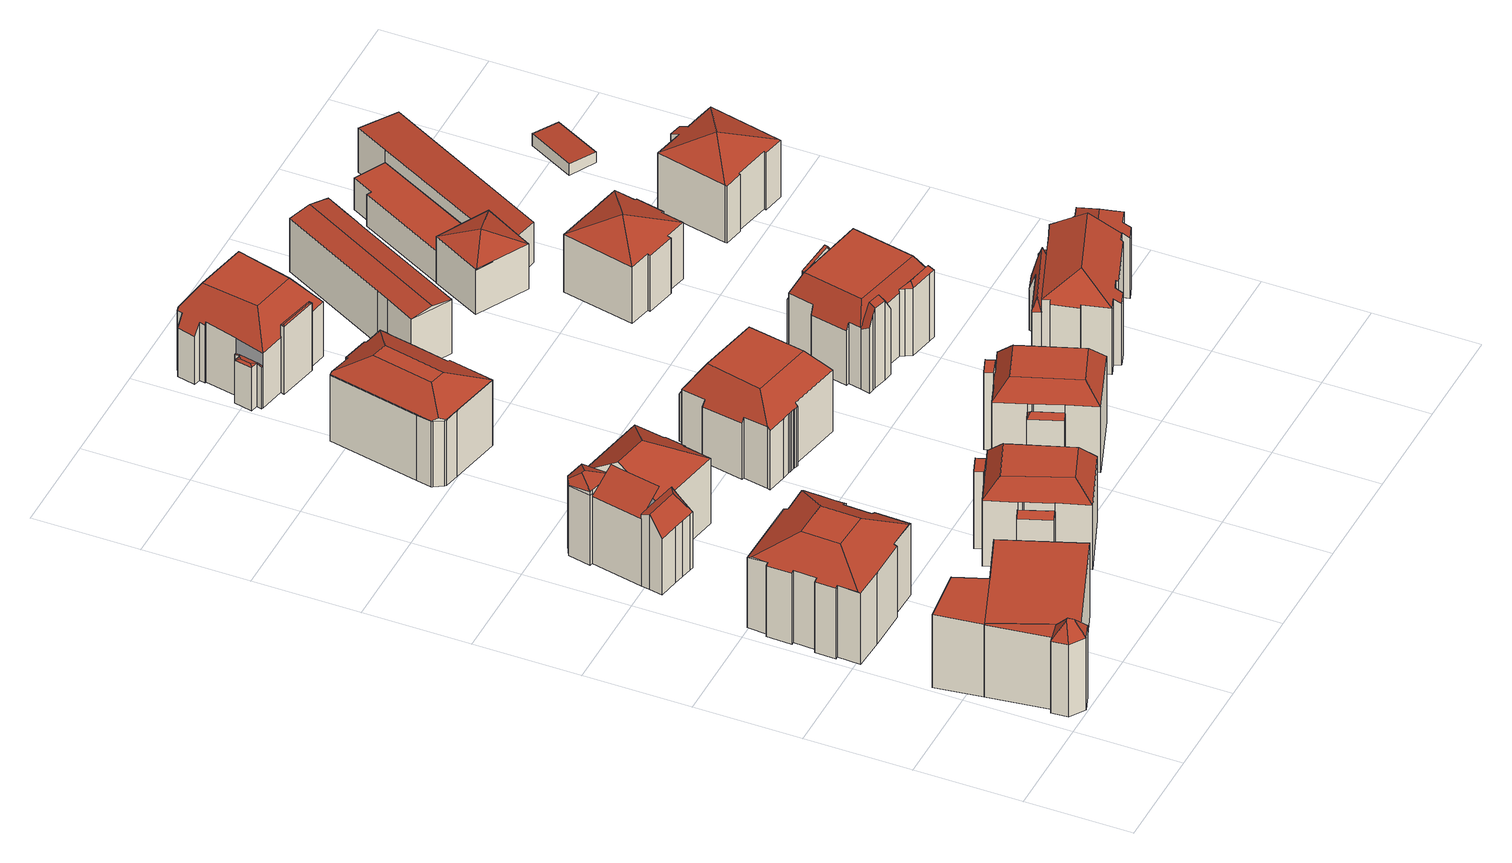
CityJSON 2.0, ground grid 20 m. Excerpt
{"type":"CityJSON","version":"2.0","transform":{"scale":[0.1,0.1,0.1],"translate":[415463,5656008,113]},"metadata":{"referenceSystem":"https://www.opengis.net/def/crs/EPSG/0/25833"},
"CityObjects":{
"building1":{"type":"Building","attributes":{"Gemeindeschluessel":14612000,"Geometrietyp2DReferenz":"3000","function":"31001_9998","roofType":"9999"},"children":["building1-1","building1-2","building1-3","building1-4"]},
"building1-1":{"type":"BuildingPart","attributes":{"Dachtyp_tdc":"tdcPolyFlatRoof","Dachneigung":0,"QualitaetDacherkennung":27,"Geometrietyp2DReferenz":"3000","measuredHeight":15.4,"roofType":"1000"},"parents":["building1"],"geometry":[{"type":"MultiSurface","lod":"2","boundaries":[[[0,1,2,3,4]],[[1,5,6,2]],[[7,5,1,0]],[[3,2,6,8]]],"semantics":{"surfaces":[{"type":"WallSurface"},{"type":"RoofSurface"},{"type":"GroundSurface"}],"values":[0,0,1,2]}}]},
"building1-2":{"type":"BuildingPart","attributes":{"Dachtyp_tdc":"tdcPolyFlatRoof","Dachneigung":0,"QualitaetDacherkennung":43,"Geometrietyp2DReferenz":"3000","measuredHeight":15.45,"roofType":"1000"},"parents":["building1"],"geometry":[{"type":"MultiSurface","lod":"2","boundaries":[[[9,10,11,2,1]],[[10,12,13,11]],[[12,14,15,13]],[[14,12,10,9]],[[2,11,13,15,6]]],"semantics":{"surfaces":[{"type":"WallSurface"},{"type":"RoofSurface"},{"type":"GroundSurface"}],"values":[0,0,0,1,2]}}]},
"building1-3":{"type":"BuildingPart","attributes":{"Dachtyp_tdc":"tdcPolyFlatRoof","Dachneigung":0,"QualitaetDacherkennung":60,"Geometrietyp2DReferenz":"3000","measuredHeight":15.45,"roofType":"1000"},"parents":["building1"],"geometry":[{"type":"MultiSurface","lod":"2","boundaries":[[[14,16,17,15]],[[16,18,19,17]],[[18,20,21,22,19]],[[20,18,16,14,23]],[[6,15,17,19,22,8]]],"semantics":{"surfaces":[{"type":"WallSurface"},{"type":"RoofSurface"},{"type":"GroundSurface"}],"values":[0,0,0,1,2]}}]},
"building1-4":{"type":"BuildingPart","attributes":{"Dachtyp_tdc":"tdcFreeFormRoof","Dachneigung":55.05,"QualitaetDacherkennung":26,"Geometrietyp2DReferenz":"3000","measuredHeight":18.77,"roofType":"5000"},"parents":["building1"],"geometry":[{"type":"MultiSurface","lod":"2","boundaries":[[[21,24,25,22]],[[24,26,27,25]],[[26,28,29,27]],[[28,30,31,29]],[[30,4,3,31]],[[32,33,34,28,26]],[[32,26,24]],[[33,32,24,21,35]],[[34,33,35,4,30]],[[34,30,28]],[[3,8,22,25,27,29,31]]],"semantics":{"surfaces":[{"type":"WallSurface"},{"type":"RoofSurface"},{"type":"GroundSurface"}],"values":[0,0,0,0,0,1,1,1,1,1,2]}}]},
"building2":{"type":"Building","attributes":{"Dachtyp_tdc":"tdcFreeFormRoof","Gemeindeschluessel":14612000,"Dachneigung":25.87,"QualitaetDacherkennung":87,"Geometrietyp2DReferenz":"3000","measuredHeight":18.53,"function":"31001_9998","roofType":"5000"},"geometry":[{"type":"Solid","lod":"2","boundaries":[[[[36,37,38,39]],[[37,40,41,38]],[[40,42,43,41]],[[42,44,45,43]],[[44,46,47,45]],[[46,48,49,47]],[[48,50,51,49]],[[50,52,53,51]],[[52,54,55,53]],[[54,56,57,55]],[[56,58,59,57]],[[58,60,61,59]],[[60,62,63,61]],[[62,64,65,63]],[[64,66,67,65]],[[66,68,69,67]],[[68,70,71,69]],[[70,72,73,71]],[[72,74,75,73]],[[74,76,77,75]],[[76,78,79,77]],[[78,80,81,79]],[[80,82,83,81]],[[82,36,39,83]],[[84,72,70,68,66,64,62,60,58,56,85,86,87]],[[74,84,87,88,89,80,78,76]],[[88,90,91,48,46,44,42,40,37,36,82,89]],[[86,85,54,52,50,91,90]],[[87,86,90,88]],[[50,48,91]],[[56,54,85]],[[74,72,84]],[[82,80,89]],[[39,38,41,43,45,47,49,51,53,55,57,59,61,63,65,67,69,71,73,75,77,79,81,83]]]],"semantics":{"surfaces":[{"type":"WallSurface"},{"type":"RoofSurface"},{"type":"GroundSurface"}],"values":[[0,0,0,0,0,0,0,0,0,0,0,0,0,0,0,0,0,0,0,0,0,0,0,0,1,1,1,1,1,0,0,0,0,2]]}}]},
"building3":{"type":"Building","attributes":{"Gemeindeschluessel":14612000,"Geometrietyp2DReferenz":"3000","function":"31001_9998","roofType":"9999"},"children":["building3-1","building3-2","building3-3","building3-4"]},
"building3-1":{"type":"BuildingPart","attributes":{"Dachtyp_tdc":"tdcPolyFlatRoof","Dachneigung":33.39,"QualitaetDacherkennung":72,"Geometrietyp2DReferenz":"3000","measuredHeight":17.69,"roofType":"2100"},"parents":["building3"],"geometry":[{"type":"MultiSurface","lod":"2","boundaries":[[[92,93,94,95]],[[96,97,98,93,92,99,100,101,102]],[[103,95,94,104,105]]],"semantics":{"surfaces":[{"type":"WallSurface"},{"type":"RoofSurface"},{"type":"GroundSurface"}],"values":[0,1,2]}}]},
"building3-2":{"type":"BuildingPart","attributes":{"Dachtyp_tdc":"tdcHipAndGableRoof","Dachneigung":57.42,"QualitaetDacherkennung":50,"Geometrietyp2DReferenz":"3000","measuredHeight":15.87,"roofType":"5000"},"parents":["building3"],"geometry":[{"type":"MultiSurface","lod":"2","boundaries":[[[106,107,108,109]],[[107,110,111,108]],[[110,112,92,95,111]],[[113,114,115,116,117]],[[114,118,119,115]],[[118,120,121,119]],[[120,122,123,121]],[[122,124,125,123]],[[124,126,127,125]],[[126,106,109,127]],[[122,120,118,114,113,128]],[[113,129,99,112,110,128]],[[110,107,106,126,124,122,128]],[[109,108,111,95,103,116,115,119,121,123,125,127]]],"semantics":{"surfaces":[{"type":"WallSurface"},{"type":"RoofSurface"},{"type":"GroundSurface"}],"values":[0,0,0,0,0,0,0,0,0,0,1,1,1,2]}}]},
"building3-3":{"type":"BuildingPart","attributes":{"Dachtyp_tdc":"tdcFreeFormRoof","Dachneigung":12.3,"QualitaetDacherkennung":38,"Geometrietyp2DReferenz":"3000","measuredHeight":16.44,"roofType":"5000"},"parents":["building3"],"geometry":[{"type":"MultiSurface","lod":"2","boundaries":[[[130,104,94,131,132,133,134]],[[135,136,131,94,93]],[[136,137,132,131]],[[137,138,133,132]],[[138,139,134,133]],[[139,140,141,130,134]],[[142,143,144,145]],[[139,146,147,148,149]],[[143,150,97,147,146,144]],[[146,139,138,145,144]],[[137,142,145,138]],[[136,143,142,137]],[[135,150,143,136]],[[139,149,140]]],"semantics":{"surfaces":[{"type":"GroundSurface"},{"type":"WallSurface"},{"type":"RoofSurface"}],"values":[0,1,1,1,1,1,2,2,2,2,1,1,1,1]}}]},
"building3-4":{"type":"BuildingPart","attributes":{"Dachtyp_tdc":"tdcHipAndGableRoof","Dachneigung":31.2,"QualitaetDacherkennung":53,"Geometrietyp2DReferenz":"3000","measuredHeight":18.92,"roofType":"5000"},"parents":["building3"],"geometry":[{"type":"MultiSurface","lod":"2","boundaries":[[[141,151,152,130]],[[151,153,154,152]],[[153,155,156,154]],[[155,157,158,156]],[[157,159,160,158]],[[159,161,162,160]],[[161,117,116,162]],[[161,159,157,155,153,151,163]],[[151,141,164,148,165,163]],[[165,101,166,117,161,163]],[[105,104,130,152,154,156,158,160,162,116,103]]],"semantics":{"surfaces":[{"type":"WallSurface"},{"type":"RoofSurface"},{"type":"GroundSurface"}],"values":[0,0,0,0,0,0,0,1,1,1,2]}}]},
"building4":{"type":"Building","attributes":{"Gemeindeschluessel":14612000,"Geometrietyp2DReferenz":"3000","function":"31001_9998","roofType":"9999"},"children":["building4-1","building4-2","building4-3","building4-4"]},
"building4-1":{"type":"BuildingPart","attributes":{"Dachtyp_tdc":"tdcCutTentRoof","Dachneigung":0.005,"QualitaetDacherkennung":56,"Geometrietyp2DReferenz":"3000","measuredHeight":17.64,"roofType":"9999"},"parents":["building4"],"geometry":[{"type":"MultiSurface","lod":"2","boundaries":[[[167,168,169]],[[167,170,171,168]],[[170,172,173,171]],[[172,174,175,173]],[[174,176,177,175]],[[178,179,180,181]],[[179,182,183,180]],[[182,184,185,183]],[[184,186,187,185]],[[188,189,190,191]],[[189,192,193,194,190]],[[172,170,195,196]],[[182,179,178,176,174,172,196,197]],[[189,188,186,184,182,197,198]],[[170,167,199,192,189,198,195]],[[198,197,196,195]],[[168,171,173,175,180,183,185,187,191,190,194]]],"semantics":{"surfaces":[{"type":"WallSurface"},{"type":"RoofSurface"},{"type":"GroundSurface"}],"values":[0,0,0,0,0,0,0,0,0,0,0,1,1,1,1,1,2]}}]},
"building4-2":{"type":"BuildingPart","attributes":{"Dachtyp_tdc":"tdcPolyFlatRoof","Dachneigung":0,"QualitaetDacherkennung":42,"Geometrietyp2DReferenz":"3000","measuredHeight":16.33,"roofType":"1000"},"parents":["building4"],"geometry":[{"type":"MultiSurface","lod":"2","boundaries":[[[200,201,202,203]],[[201,204,188,191,202]],[[205,206,185,187,186]],[[206,200,203,185]],[[206,205,204,201,200]],[[203,202,191,187,185]]],"semantics":{"surfaces":[{"type":"WallSurface"},{"type":"RoofSurface"},{"type":"GroundSurface"}],"values":[0,0,0,0,1,2]}}]},
"building4-3":{"type":"BuildingPart","attributes":{"Dachtyp_tdc":"tdcFreeFormRoof","Dachneigung":43.73,"QualitaetDacherkennung":23,"Geometrietyp2DReferenz":"3000","measuredHeight":13.04,"roofType":"5000"},"parents":["building4"],"geometry":[{"type":"MultiSurface","lod":"2","boundaries":[[[177,207,208,175]],[[207,209,210,208]],[[211,181,209]],[[212,211,209,207]],[[212,207,177]],[[211,212,177,181]],[[175,208,210,180]]],"semantics":{"surfaces":[{"type":"WallSurface"},{"type":"RoofSurface"},{"type":"GroundSurface"}],"values":[0,0,0,1,0,1,2]}}]},
"building4-4":{"type":"BuildingPart","attributes":{"Dachtyp_tdc":"tdcFreeFormRoof","Dachneigung":53.01,"QualitaetDacherkennung":19,"Geometrietyp2DReferenz":"3000","measuredHeight":13.04,"roofType":"5000"},"parents":["building4"],"geometry":[{"type":"MultiSurface","lod":"2","boundaries":[[[193,213,214,194]],[[213,215,216,214]],[[215,169,168,216]],[[217,215,213,218]],[[218,213,193]],[[193,169,217,218]],[[215,217,169]],[[214,216,168,194]]],"semantics":{"surfaces":[{"type":"WallSurface"},{"type":"RoofSurface"},{"type":"GroundSurface"}],"values":[0,0,0,1,1,1,0,2]}}]},
"building5":{"type":"Building","attributes":{"Dachtyp_tdc":"tdcFreeFormRoof","Gemeindeschluessel":14612000,"Dachneigung":27.08,"QualitaetDacherkennung":53,"Geometrietyp2DReferenz":"3000","measuredHeight":17.22,"function":"31001_9998","roofType":"5000"},"geometry":[{"type":"Solid","lod":"2","boundaries":[[[[219,220,221,222]],[[220,223,224,221]],[[223,225,226,224]],[[225,227,228,226]],[[227,229,230,228]],[[229,231,232,230]],[[231,233,234,232]],[[233,235,236,234]],[[235,237,238,236]],[[237,239,240,238]],[[239,241,242,240]],[[241,243,244,242]],[[243,245,246,244]],[[245,247,248,246]],[[247,249,250,248]],[[249,251,252,250]],[[251,253,254,252]],[[253,219,222,254]],[[255,256,257,258,259,260,261,262,245]],[[263,264,265,266,262,261,267]],[[268,269,270,271,272,263,267,273]],[[274,275,276,277,268,273,260,259]],[[261,260,273,267]],[[225,269,268,277,227]],[[227,277,276,229]],[[229,276,275,231]],[[231,275,274,233]],[[233,274,259,235]],[[235,259,258,237]],[[253,264,263,272,219]],[[219,272,271,220]],[[220,271,270,223]],[[223,270,269,225]],[[247,262,266,249]],[[249,266,265,251]],[[251,265,264,253]],[[237,258,257,239]],[[239,257,256,241]],[[241,256,255,243]],[[243,255,245]],[[245,262,247]],[[222,221,224,226,228,230,232,234,236,238,240,242,244,246,248,250,252,254]]]],"semantics":{"surfaces":[{"type":"WallSurface"},{"type":"RoofSurface"},{"type":"GroundSurface"}],"values":[[0,0,0,0,0,0,0,0,0,0,0,0,0,0,0,0,0,0,1,1,1,1,1,0,0,0,0,0,0,0,0,0,0,0,0,0,0,0,0,0,0,2]]}}]},
"building6":{"type":"Building","attributes":{"Dachtyp_tdc":"tdcCutTentRoof","Gemeindeschluessel":14612000,"Dachneigung":0.104,"QualitaetDacherkennung":66,"Geometrietyp2DReferenz":"3000","measuredHeight":17.75,"function":"31001_9998","roofType":"9999"},"geometry":[{"type":"Solid","lod":"2","boundaries":[[[[278,279,280,281]],[[279,282,283,280]],[[282,284,285,283]],[[284,286,287,285]],[[286,288,289,287]],[[288,290,291,289]],[[290,292,293,291]],[[292,294,295,293]],[[294,296,297,295]],[[298,299,300,301,302,303,304,305,306,307,308,309,310,311,312,313]],[[314,315,316,317,318,298,313,319]],[[290,288,286,284,282,279,278,320,321,322,323,314,319,324]],[[311,325,296,294,292,290,324,312]],[[324,319,313,312]],[[297,326,327,328,329,330,331,332,333,334,335,336,337,338,339,340,341,342,343,344,345,346,347,348,349,281,280,283,285,287,289,291,293,295]],[[322,321,348,347]],[[321,320,349,348]],[[320,278,281,349]],[[296,325,326,297]],[[325,311,327,326]],[[311,310,328,327]],[[310,309,329,328]],[[309,308,330,329]],[[308,307,331,330]],[[307,306,332,331]],[[306,305,333,332]],[[305,304,334,333]],[[304,303,335,334]],[[303,302,336,335]],[[302,301,337,336]],[[301,300,338,337]],[[300,299,339,338]],[[299,298,340,339]],[[298,318,341,340]],[[318,317,342,341]],[[317,316,343,342]],[[316,315,344,343]],[[315,314,345,344]],[[314,323,346,345]],[[323,322,347,346]]]],"semantics":{"surfaces":[{"type":"WallSurface"},{"type":"RoofSurface"},{"type":"GroundSurface"}],"values":[[0,0,0,0,0,0,0,0,0,1,1,1,1,1,2,0,0,0,0,0,0,0,0,0,0,0,0,0,0,0,0,0,0,0,0,0,0,0,0,0]]}}]},
"building7":{"type":"Building","attributes":{"Gemeindeschluessel":14612000,"Geometrietyp2DReferenz":"3000","function":"31001_9998","roofType":"9999"},"children":["building7-1","building7-2","building7-3","building7-4"]},
"building7-1":{"type":"BuildingPart","attributes":{"Dachtyp_tdc":"tdcFreeFormRoof","Dachneigung":47.89,"QualitaetDacherkennung":11,"Geometrietyp2DReferenz":"3000","measuredHeight":13.06,"roofType":"5000"},"parents":["building7"],"geometry":[{"type":"MultiSurface","lod":"2","boundaries":[[[350,351,352,353]],[[351,354,355,352]],[[356,350,353,357]],[[358,354,351]],[[359,358,351,350]],[[358,359,356,354]],[[356,359,350]],[[353,352,355,357]]],"semantics":{"surfaces":[{"type":"WallSurface"},{"type":"RoofSurface"},{"type":"GroundSurface"}],"values":[0,0,0,1,1,1,0,2]}}]},
"building7-2":{"type":"BuildingPart","attributes":{"Dachtyp_tdc":"tdcCutTentRoof","Dachneigung":0.11,"QualitaetDacherkennung":58,"Geometrietyp2DReferenz":"3000","measuredHeight":17.71,"roofType":"9999"},"parents":["building7"],"geometry":[{"type":"MultiSurface","lod":"2","boundaries":[[[360,361,362,363,364]],[[361,365,366,362]],[[365,367,357,366]],[[367,356,357]],[[368,355,354]],[[368,369,370,355]],[[369,371,372,370]],[[371,373,374,372]],[[375,376,377,378]],[[376,379,380,377]],[[379,381,380]],[[365,361,382,383]],[[369,368,367,365,383,384]],[[376,375,373,371,369,384,385]],[[361,360,379,376,385,382]],[[385,384,383,382]],[[363,362,366,357,355,370,372,374,378,377,380]]],"semantics":{"surfaces":[{"type":"WallSurface"},{"type":"RoofSurface"},{"type":"GroundSurface"}],"values":[0,0,0,0,0,0,0,0,0,0,0,1,1,1,1,1,2]}}]},
"building7-3":{"type":"BuildingPart","attributes":{"Dachtyp_tdc":"tdcPolyFlatRoof","Dachneigung":0,"QualitaetDacherkennung":41,"Geometrietyp2DReferenz":"3000","measuredHeight":16.38,"roofType":"1000"},"parents":["building7"],"geometry":[{"type":"MultiSurface","lod":"2","boundaries":[[[386,387,388,374,373]],[[387,389,390,388]],[[389,391,378,390]],[[391,375,378]],[[391,389,387,386]],[[374,388,390,378]]],"semantics":{"surfaces":[{"type":"WallSurface"},{"type":"RoofSurface"},{"type":"GroundSurface"}],"values":[0,0,0,0,1,2]}}]},
"building7-4":{"type":"BuildingPart","attributes":{"Dachtyp_tdc":"tdcPolyFlatRoof","Dachneigung":30.85,"QualitaetDacherkennung":42,"Geometrietyp2DReferenz":"3000","measuredHeight":12.85,"roofType":"2100"},"parents":["building7"],"geometry":[{"type":"MultiSurface","lod":"2","boundaries":[[[381,392,393,380]],[[392,394,395,393]],[[394,364,363,395]],[[364,394,392,381]],[[363,380,393,395]]],"semantics":{"surfaces":[{"type":"WallSurface"},{"type":"RoofSurface"},{"type":"GroundSurface"}],"values":[0,0,0,1,2]}}]},
"building8":{"type":"Building","attributes":{"Gemeindeschluessel":14612000,"Geometrietyp2DReferenz":"3000","function":"31001_9998","roofType":"9999"},"children":["building8-1","building8-2","building8-3"]},
"building8-1":{"type":"BuildingPart","attributes":{"Dachtyp_tdc":"tdcCutTentRoof","Dachneigung":52.94,"QualitaetDacherkennung":47,"Geometrietyp2DReferenz":"3000","measuredHeight":17.7,"roofType":"9999"},"parents":["building8"],"geometry":[{"type":"MultiSurface","lod":"2","boundaries":[[[396,397,398,399]],[[397,400,401,398]],[[400,402,403,401]],[[402,404,405,403]],[[404,406,407,405]],[[406,408,409,407]],[[408,410,411,409]],[[410,412,413,411]],[[412,414,415,413]],[[414,416,417,415]],[[416,418,419,417]],[[418,420,421,419]],[[420,422,423,421]],[[422,424,425,423]],[[424,426,427,425]],[[426,428,429,427]],[[428,430,431,429]],[[430,432,433,431]],[[432,434,435,433]],[[434,436,437,435]],[[436,438,439,437]],[[438,440,441,439]],[[440,442,441]],[[443,444,445,446,447]],[[448,449,450]],[[448,396,399,449]],[[420,418,416,414,412,410,451,452]],[[438,436,434,432,430,428,426,424,422,420,452,453]],[[444,443,442,440,438,453,454]],[[410,408,406,404,402,400,397,396,448,444,454,451]],[[454,453,452,451]],[[399,398,401,403,405,407,409,411,413,415,417,419,421,423,425,427,429,431,433,435,437,439,441,447,446,455,456,449]]],"semantics":{"surfaces":[{"type":"WallSurface"},{"type":"RoofSurface"},{"type":"GroundSurface"}],"values":[0,0,0,0,0,0,0,0,0,0,0,0,0,0,0,0,0,0,0,0,0,0,0,0,0,0,1,1,1,1,1,2]}}]},
"building8-2":{"type":"BuildingPart","attributes":{"Dachtyp_tdc":"tdcFreeFormRoof","Dachneigung":12.01,"QualitaetDacherkennung":12,"Geometrietyp2DReferenz":"3000","measuredHeight":9.3,"roofType":"5000"},"parents":["building8"],"geometry":[{"type":"MultiSurface","lod":"2","boundaries":[[[457,458,459,460]],[[458,461,462,459]],[[461,463,464,462]],[[463,465,466,464]],[[465,467,468,466]],[[467,450,449,468]],[[445,457,460,446]],[[465,463,469]],[[470,450,467,465]],[[463,461,471,469]],[[461,458,471]],[[458,457,445,472]],[[458,472,470,465,469,471]],[[460,459,462,464,466,468,449,456,455,446]]],"semantics":{"surfaces":[{"type":"WallSurface"},{"type":"RoofSurface"},{"type":"GroundSurface"}],"values":[0,0,0,0,0,0,0,1,1,1,1,1,1,2]}}]},
"building8-3":{"type":"BuildingPart","attributes":{"Dachtyp_tdc":"tdcFreeFormRoof","Dachneigung":13.67,"QualitaetDacherkennung":15,"Geometrietyp2DReferenz":"3000","measuredHeight":14.5,"roofType":"5000"},"parents":["building8"],"geometry":[{"type":"MultiSurface","lod":"2","boundaries":[[[473,474,443,447,475]],[[476,477,478,441,442]],[[477,473,475,478]],[[479,477,476]],[[480,479,476,474]],[[480,474,473]],[[479,480,473,477]],[[475,447,441,478]]],"semantics":{"surfaces":[{"type":"WallSurface"},{"type":"RoofSurface"},{"type":"GroundSurface"}],"values":[0,0,0,1,1,1,1,2]}}]},
"building9":{"type":"Building","attributes":{"Dachtyp_tdc":"tdcFreeFormRoof","Gemeindeschluessel":14612000,"Dachneigung":10.75,"QualitaetDacherkennung":58,"Geometrietyp2DReferenz":"3000","measuredHeight":12.27,"function":"31001_9998","roofType":"5000"},"geometry":[{"type":"Solid","lod":"2","boundaries":[[[[481,482,483,484]],[[482,485,486,483]],[[485,487,488,486]],[[487,489,490,488]],[[489,491,492,490]],[[491,493,494,492]],[[493,495,496,494]],[[495,497,498,496]],[[497,499,500,498]],[[499,481,484,500]],[[485,482,481,499,501,502]],[[501,503,504,505,506,507,508,502]],[[485,502,508,487]],[[487,508,507,489]],[[489,507,506,491]],[[491,506,505,493]],[[493,505,504,495]],[[495,504,503,497]],[[497,503,501,499]],[[484,483,486,488,490,492,494,496,498,500]]]],"semantics":{"surfaces":[{"type":"WallSurface"},{"type":"RoofSurface"},{"type":"GroundSurface"}],"values":[[0,0,0,0,0,0,0,0,0,0,1,1,0,0,0,0,0,0,0,2]]}}]},
"building10":{"type":"Building","attributes":{"Gemeindeschluessel":14612000,"Geometrietyp2DReferenz":"3000","function":"31001_9998","roofType":"9999"},"children":["building10-1","building10-2","building10-3","building10-4"]},
"building10-1":{"type":"BuildingPart","attributes":{"Dachtyp_tdc":"tdcCutTentRoof","Dachneigung":0.126,"QualitaetDacherkennung":72,"Geometrietyp2DReferenz":"3000","measuredHeight":17.61,"roofType":"9999"},"parents":["building10"],"geometry":[{"type":"MultiSurface","lod":"2","boundaries":[[[509,510,511,512,513,514,515,516,517,518]],[[519,520,521,522,523,524,525,509,518,526]],[[527,528,529,530,531,532,519,526,533]],[[516,534,535,536,537,538,539,540,541,542,543,544,545,527,533,517]],[[533,526,518,517]],[[546,547,548,549,550,551,552,553,554,555,556,557,558,559,560,561,562,563,564,565,566,567,568,569,570,571]],[[543,542,547,546]],[[542,541,548,547]],[[541,572,548]],[[539,538,549,573]],[[538,537,550,549]],[[537,536,551,550]],[[536,535,552,551]],[[535,534,553,552]],[[534,516,554,553]],[[516,515,555,554]],[[515,514,556,555]],[[514,513,557,556]],[[513,512,558,557]],[[512,511,574,558]],[[525,524,575,561,560]],[[519,532,564,576]],[[532,531,565,564]],[[531,530,566,565]],[[530,529,567,566]],[[529,528,568,567]],[[528,527,569,568]],[[527,545,570,569]],[[545,544,571,570]],[[544,543,546,571]]],"semantics":{"surfaces":[{"type":"RoofSurface"},{"type":"GroundSurface"},{"type":"WallSurface"}],"values":[0,0,0,0,0,1,2,2,2,2,2,2,2,2,2,2,2,2,2,2,2,2,2,2,2,2,2,2,2,2]}}]},
"building10-2":{"type":"BuildingPart","attributes":{"Dachtyp_tdc":"tdcCutGableRoof","Dachneigung":62.12,"QualitaetDacherkennung":28,"Geometrietyp2DReferenz":"3000","measuredHeight":16.9,"roofType":"9999"},"parents":["building10"],"geometry":[{"type":"MultiSurface","lod":"2","boundaries":[[[575,577,578,561]],[[577,579,580,578]],[[579,581,582,580]],[[581,583,584,582]],[[583,585,586,584]],[[585,587,588,586]],[[587,576,564,588]],[[581,579,577,575,523,589]],[[590,520,576,587,585,583]],[[589,590,583,581]],[[561,578,580,582,584,586,588,564,563,562]]],"semantics":{"surfaces":[{"type":"WallSurface"},{"type":"RoofSurface"},{"type":"GroundSurface"}],"values":[0,0,0,0,0,0,0,1,1,1,2]}}]},
"building10-3":{"type":"BuildingPart","attributes":{"Dachtyp_tdc":"tdcFreeFormRoof","Dachneigung":51.22,"QualitaetDacherkennung":19,"Geometrietyp2DReferenz":"3000","measuredHeight":15.34,"roofType":"5000"},"parents":["building10"],"geometry":[{"type":"MultiSurface","lod":"2","boundaries":[[[591,592,593,559]],[[592,594,595,593]],[[594,596,597,595]],[[596,598,599,597]],[[598,600,525,560,599]],[[574,591,559,558]],[[600,598,596,601]],[[596,594,592,602,601]],[[592,591,602]],[[591,600,601,602]],[[574,510,591]],[[559,593,595,597,599,560,559,558]]],"semantics":{"surfaces":[{"type":"WallSurface"},{"type":"RoofSurface"},{"type":"GroundSurface"}],"values":[0,0,0,0,0,0,1,1,1,1,1,2]}}]},
"building10-4":{"type":"BuildingPart","attributes":{"Dachtyp_tdc":"tdcGableRoof","Dachneigung":11.45,"QualitaetDacherkennung":12,"Geometrietyp2DReferenz":"3000","measuredHeight":16.13,"roofType":"3100"},"parents":["building10"],"geometry":[{"type":"MultiSurface","lod":"2","boundaries":[[[603,604,605,606]],[[604,573,549,605]],[[572,603,606,548]],[[607,608,609,610]],[[604,609,608,540,573]],[[603,610,609,604]],[[572,541,607,610,603]],[[606,605,549,548]]],"semantics":{"surfaces":[{"type":"WallSurface"},{"type":"RoofSurface"},{"type":"GroundSurface"}],"values":[0,0,0,1,1,0,0,2]}}]},
"building11":{"type":"Building","attributes":{"Dachtyp_tdc":"tdcFreeFormRoof","Gemeindeschluessel":14612000,"Dachneigung":21.67,"QualitaetDacherkennung":79,"Geometrietyp2DReferenz":"3000","measuredHeight":11.83,"function":"31001_9998","roofType":"5000"},"geometry":[{"type":"Solid","lod":"2","boundaries":[[[[611,612,613,614]],[[612,615,616,613]],[[615,617,618,616]],[[617,619,620,618]],[[619,621,622,620]],[[621,611,614,622]],[[623,617,615,612,624]],[[624,621,619,623]],[[621,624,625]],[[625,624,612,611]],[[619,617,623]],[[611,621,625]],[[614,613,616,618,620,622]]]],"semantics":{"surfaces":[{"type":"WallSurface"},{"type":"RoofSurface"},{"type":"GroundSurface"}],"values":[[0,0,0,0,0,0,1,1,1,1,0,0,2]]}}]},
"building12":{"type":"Building","attributes":{"Gemeindeschluessel":14612000,"Geometrietyp2DReferenz":"3000","function":"31001_9998","roofType":"9999"},"children":["building12-1","building12-2","building12-3","building12-4"]},
"building12-1":{"type":"BuildingPart","attributes":{"Dachtyp_tdc":"tdcHipAndGableRoof","Dachneigung":34.95,"QualitaetDacherkennung":34,"Geometrietyp2DReferenz":"3000","measuredHeight":17.99,"roofType":"5000"},"parents":["building12"],"geometry":[{"type":"MultiSurface","lod":"2","boundaries":[[[626,627,628,629,630,631,632,633,634,635,636,637]],[[636,638,639,640,641,642,637]],[[643,644,645,646,647,648,649,650,651,652,653,654,655,656,657,658,659,660,661,662,663,664]],[[640,639,644,643]],[[639,638,665,645,644]],[[635,634,650,649,666]],[[634,633,651,650]],[[633,632,652,651]],[[632,631,653,652]],[[631,630,654,653]],[[630,629,655,654]],[[629,628,656,655]],[[628,627,657,656]],[[627,626,658,657]],[[626,667,659,658]],[[667,668,660,659]],[[668,669,661,660]],[[669,670,662,661]],[[670,642,663,662]],[[642,671,663]],[[641,640,643,664,672]],[[642,670,669,668,667,626,637]]],"semantics":{"surfaces":[{"type":"RoofSurface"},{"type":"GroundSurface"},{"type":"WallSurface"}],"values":[0,0,1,2,2,2,2,2,2,2,2,2,2,2,2,2,2,2,2,2,2,0]}}]},
"building12-2":{"type":"BuildingPart","attributes":{"Dachtyp_tdc":"tdcPolyFlatRoof","Dachneigung":30.44,"QualitaetDacherkennung":34,"Geometrietyp2DReferenz":"3000","measuredHeight":15.36,"roofType":"2100"},"parents":["building12"],"geometry":[{"type":"MultiSurface","lod":"2","boundaries":[[[665,673,674,645]],[[673,665,675,676]],[[646,645,674]]],"semantics":{"surfaces":[{"type":"WallSurface"},{"type":"RoofSurface"},{"type":"GroundSurface"}],"values":[0,1,2]}}]},
"building12-3":{"type":"BuildingPart","attributes":{"Dachtyp_tdc":"tdcHipAndGableRoof","Dachneigung":36.31,"QualitaetDacherkennung":31,"Geometrietyp2DReferenz":"3000","measuredHeight":16.6,"roofType":"5000"},"parents":["building12"],"geometry":[{"type":"MultiSurface","lod":"2","boundaries":[[[677,678,679,680]],[[678,666,649,679]],[[681,682,683,674,673]],[[682,684,685,683]],[[684,686,687,685]],[[686,688,689,687]],[[688,677,680,689]],[[684,682,690]],[[682,681,676,691,692,693,690]],[[693,666,678,677,688,686,684,690]],[[680,679,649,648,647,646,674,683,685,687,689]]],"semantics":{"surfaces":[{"type":"WallSurface"},{"type":"RoofSurface"},{"type":"GroundSurface"}],"values":[0,0,0,0,0,0,0,1,1,1,2]}}]},
"building12-4":{"type":"BuildingPart","attributes":{"Dachtyp_tdc":"tdcFreeFormRoof","Dachneigung":73.03,"QualitaetDacherkennung":23,"Geometrietyp2DReferenz":"3000","measuredHeight":15.22,"roofType":"5000"},"parents":["building12"],"geometry":[{"type":"MultiSurface","lod":"2","boundaries":[[[694,672,664,695]],[[671,696,697,663]],[[672,694,698]],[[694,699,700,701,696,702,698]],[[696,671,702]],[[671,672,698,702]],[[697,703,704,705,695,664,663]],[[696,701,703,697]],[[701,700,704,703]],[[700,699,705,704]],[[699,694,695,705]]],"semantics":{"surfaces":[{"type":"WallSurface"},{"type":"RoofSurface"},{"type":"GroundSurface"}],"values":[0,0,1,1,1,1,2,0,0,0,0]}}]},
"building13":{"type":"Building","attributes":{"Dachtyp_tdc":"tdcTentRoof","Gemeindeschluessel":14612000,"Dachneigung":23.31,"QualitaetDacherkennung":89,"Geometrietyp2DReferenz":"3000","measuredHeight":15.2,"function":"31001_9998","roofType":"3500"},"geometry":[{"type":"Solid","lod":"2","boundaries":[[[[706,707,708,709]],[[707,710,711,708]],[[710,712,713,711]],[[712,714,715,713]],[[714,716,717,715]],[[716,718,719,717]],[[718,720,721,719]],[[720,722,723,721]],[[722,724,725,723]],[[724,726,727,725]],[[726,728,729,727]],[[728,730,731,729]],[[730,732,733,731]],[[732,734,735,733]],[[734,736,737,735]],[[736,706,709,737]],[[720,718,716,714,712,710,738]],[[722,720,738]],[[732,730,728,726,724,722,738]],[[710,707,706,736,734,732,738]],[[709,708,711,713,715,717,719,721,723,725,727,729,731,733,735,737]]]],"semantics":{"surfaces":[{"type":"WallSurface"},{"type":"RoofSurface"},{"type":"GroundSurface"}],"values":[[0,0,0,0,0,0,0,0,0,0,0,0,0,0,0,0,1,1,1,1,2]]}}]},
"building14":{"type":"Building","attributes":{"Dachtyp_tdc":"tdcPolyFlatRoof","Gemeindeschluessel":14612000,"Dachneigung":0,"QualitaetDacherkennung":38,"Geometrietyp2DReferenz":"3000","measuredHeight":12.14,"function":"31001_9998","roofType":"1000"},"geometry":[{"type":"Solid","lod":"2","boundaries":[[[[739,740,695,664]],[[740,741,742,695]],[[741,743,744,742]],[[743,745,643,744]],[[745,739,664,643]],[[745,743,741,740,739]],[[664,695,742,744,643]]]],"semantics":{"surfaces":[{"type":"WallSurface"},{"type":"RoofSurface"},{"type":"GroundSurface"}],"values":[[0,0,0,0,0,1,2]]}}]},
"building15":{"type":"Building","attributes":{"Dachtyp_tdc":"tdcPolyFlatRoof","Gemeindeschluessel":14612000,"Dachneigung":0,"QualitaetDacherkennung":68,"Geometrietyp2DReferenz":"3000","measuredHeight":6.69,"function":"31001_9998","roofType":"1000"},"geometry":[{"type":"Solid","lod":"2","boundaries":[[[[746,747,748,749]],[[747,750,751,748]],[[750,752,753,751]],[[752,754,755,753]],[[754,756,757,755]],[[756,746,749,757]],[[756,754,752,750,747,746]],[[749,748,751,753,755,757]]]],"semantics":{"surfaces":[{"type":"WallSurface"},{"type":"RoofSurface"},{"type":"GroundSurface"}],"values":[[0,0,0,0,0,0,1,2]]}}]},
"building16":{"type":"Building","attributes":{"Dachtyp_tdc":"tdcPolyFlatRoof","Gemeindeschluessel":14612000,"Dachneigung":4.88,"QualitaetDacherkennung":87,"Geometrietyp2DReferenz":"3000","measuredHeight":9.37,"function":"31001_9998","roofType":"2100"},"geometry":[{"type":"Solid","lod":"2","boundaries":[[[[758,759,760,761]],[[759,762,763,760]],[[762,764,749,763]],[[764,765,757,749]],[[765,766,767,757]],[[766,768,769,767]],[[768,758,761,769]],[[768,766,765,764,762,759,758]],[[761,760,763,749,757,767,769]]]],"semantics":{"surfaces":[{"type":"WallSurface"},{"type":"RoofSurface"},{"type":"GroundSurface"}],"values":[[0,0,0,0,0,0,0,1,2]]}}]},
"building17":{"type":"Building","attributes":{"Dachtyp_tdc":"tdcTentRoof","Gemeindeschluessel":14612000,"Dachneigung":22.64,"QualitaetDacherkennung":90,"Geometrietyp2DReferenz":"3000","measuredHeight":15.22,"function":"31001_9998","roofType":"3500"},"geometry":[{"type":"Solid","lod":"2","boundaries":[[[[770,771,772,773]],[[771,774,775,772]],[[774,776,777,775]],[[776,778,779,777]],[[778,780,781,779]],[[780,782,783,781]],[[782,784,785,783]],[[784,786,787,785]],[[786,788,789,787]],[[788,790,791,789]],[[790,792,793,791]],[[792,794,795,793]],[[794,796,797,795]],[[796,798,799,797]],[[798,800,801,799]],[[800,770,773,801]],[[782,780,778,776,774,771,770,800,802]],[[784,782,802]],[[798,796,794,792,790,788,786,784,802]],[[800,798,802]],[[773,772,775,777,779,781,783,785,787,789,791,793,795,797,799,801]]]],"semantics":{"surfaces":[{"type":"WallSurface"},{"type":"RoofSurface"},{"type":"GroundSurface"}],"values":[[0,0,0,0,0,0,0,0,0,0,0,0,0,0,0,0,1,1,1,1,2]]}}]},
"building18":{"type":"Building","attributes":{"Dachtyp_tdc":"tdcPolyFlatRoof","Gemeindeschluessel":14612000,"Dachneigung":3.57,"QualitaetDacherkennung":75,"Geometrietyp2DReferenz":"3000","measuredHeight":2.52,"function":"31001_9998","roofType":"2100"},"geometry":[{"type":"Solid","lod":"2","boundaries":[[[[803,804,805,806]],[[804,807,808,805]],[[807,809,810,808]],[[809,803,806,810]],[[809,807,804,803]],[[806,805,808,810]]]],"semantics":{"surfaces":[{"type":"WallSurface"},{"type":"RoofSurface"},{"type":"GroundSurface"}],"values":[[0,0,0,0,1,2]]}}]}
},
"vertices":[
[35,54,160],[19,169,160],[19,169,6],[35,54,6],[35,54,159],[22,170,160],[22,170,6],[68,62,160],[68,62,6],
[19,169,161],[7,258,161],[7,258,6],[109,270,161],[109,270,6],[132,210,161],[132,210,6],
[228,246,161],[228,246,6],[284,98,161],[284,98,6],[85,23,161],[85,23,159],[85,23,6],[22,170,161],
[89,13,159],[89,13,6],[58,2,159],[58,2,6],[29,21,159],[29,21,6],[26,52,159],[26,52,6],[61,25,189],[54,34,194],[50,34,192],[68,62,159],
[8,433,157],[9,472,157],[9,472,7],[8,433,7],[16,472,161],[16,472,7],[18,515,161],[18,515,7],[13,515,158],[13,515,7],[14,562,158],[14,562,7],[20,562,161],[20,562,7],[22,600,157],[22,600,7],[160,596,159],[160,596,7],[160,588,162],[160,588,7],[217,586,159],[217,586,7],[217,575,159],[217,575,7],[216,556,159],[216,556,7],[215,529,159],[215,529,7],[215,508,159],[215,508,7],[204,508,165],[204,508,7],[202,456,165],[202,456,7],[213,455,159],[213,455,7],[211,389,159],[211,389,7],[148,391,162],[148,391,7],[148,385,159],[148,385,7],[72,387,158],[72,387,7],[12,390,158],[12,390,7],[13,433,160],[13,433,7],[205,389,162],[211,587,163],[155,527,192],[153,453,192],[78,456,192],[12,395,160],[81,529,192],[21,592,161],
[55,807,145],[75,905,145],[75,905,2],[55,807,2],[126,894,179],[96,900,159],[84,903,151],[70,805,155],[106,798,179],[119,860,179],[123,880,179],[106,798,2],[126,894,2],[123,880,2],
[85,759,121],[47,766,121],[47,766,2],[85,759,2],[52,791,161],[52,791,2],[55,807,155],[141,791,155],[140,788,152],[140,788,2],[141,791,2],[141,791,141],[138,776,142],[138,776,2],[133,752,123],[133,752,2],[133,749,121],[133,749,2],[126,751,121],[126,751,2],[105,755,121],[105,755,2],[119,778,161],[106,798,155],
[137,947,2],[69,906,2],[78,949,2],[100,961,2],[139,953,2],[75,905,151],[69,906,151],[78,949,151],[100,961,151],[139,953,151],[137,947,151],[137,947,142],[78,949,153],[69,906,159],[99,935,167],[87,955,157],[107,933,167],[126,894,159],[134,930,154],[137,947,152],[75,905,159],
[279,920,141],[279,920,2],[269,863,141],[269,863,2],[275,862,137],[275,862,2],[267,823,137],[267,823,2],[262,824,141],[262,824,2],[251,770,141],[251,770,2],[191,867,191],[135,934,151],[123,880,191],[106,798,141],
[494,247,144],[494,247,6],[494,247,126],[516,189,143],[516,189,6],[396,143,143],[396,143,6],[374,201,145],[374,201,6],[374,201,144],[374,201,126],[351,258,145],[351,258,144],[351,258,6],[351,258,126],[330,313,146],[330,313,6],[372,329,146],[372,329,6],[373,329,146],[373,329,6],[405,341,146],[452,359,146],[452,359,6],[405,341,6],[473,304,144],[473,304,126],[473,304,6],[480,206,183],[406,178,183],[359,294,183],[438,324,183],[473,304,145],
[366,345,170],[399,357,170],[399,357,6],[366,345,6],[405,341,170],[373,329,170],[372,329,170],
[353,193,126],[353,193,6],[331,251,126],[331,251,6],[341,255,137],[363,197,137],
[487,309,126],[487,309,6],[509,252,126],[509,252,6],[501,250,137],[483,299,137],
[147,1227,143],[146,1229,143],[146,1229,4],[147,1227,4],[151,1258,143],[151,1258,4],[187,1431,143],[187,1431,4],[239,1420,143],[239,1420,4],[240,1426,143],[240,1426,4],[289,1415,143],[289,1415,4],[288,1410,143],[288,1410,4],[325,1402,143],[325,1402,4],[323,1390,143],[323,1390,4],[320,1379,143],[320,1379,4],[313,1343,143],[313,1343,4],[297,1268,143],[297,1268,4],[305,1267,143],[305,1267,4],[286,1181,143],[286,1181,4],[189,1201,143],[189,1201,4],[160,1207,143],[160,1207,4],[157,1210,143],[157,1210,4],[297,1268,147],[313,1343,147],[320,1379,147],[323,1390,147],[325,1402,147],[260,1364,175],[236,1247,175],[286,1181,144],[152,1218,150],[157,1210,146],[160,1207,145],[189,1201,144],[203,1254,176],[192,1430,148],[187,1431,145],[151,1258,145],[146,1229,145],[147,1227,146],[227,1371,176],[288,1410,147],[289,1415,144],[240,1426,144],[239,1420,147],
[433,702,131],[428,703,131],[428,703,5],[433,702,5],[424,704,131],[424,704,5],[420,705,131],[420,705,5],[406,707,131],[406,707,5],[368,715,130],[368,715,5],[369,720,137],[369,720,5],[378,767,134],[378,767,5],[373,768,125],[373,768,5],[389,847,122],[389,847,5],[584,855,131],[573,857,131],[576,870,109],[552,875,109],[549,862,131],[541,864,131],[542,869,123],[452,888,122],[451,883,131],[445,884,131],[448,899,106],[422,904,106],[419,890,131],[406,892,131],[429,856,182],[544,832,182],[549,683,137],[560,738,135],[566,737,126],[581,808,123],[575,810,133],[524,724,182],[437,701,131],[442,700,131],[444,699,131],[445,704,137],[404,749,182],[396,845,133],[396,845,5],[406,892,5],[419,890,5],[422,904,5],[448,899,5],[445,884,5],[451,883,5],[452,888,5],[542,869,5],[541,864,5],[549,862,5],[552,875,5],[576,870,5],[573,857,5],[584,855,5],[575,810,5],[581,808,5],[566,737,5],[560,738,5],[549,683,5],[445,704,5],[444,699,5],[442,700,5],[437,701,5],
[596,284,127],[574,343,127],[574,343,6],[596,284,6],[591,349,127],[591,349,6],[613,290,127],[613,290,6],[585,339,137],[604,287,137],
[737,336,145],[757,280,146],[757,280,6],[737,336,6],[737,336,125],[633,235,146],[633,235,6],[613,290,146],[591,349,145],[570,404,145],[570,404,6],[614,420,145],[614,420,6],[614,421,144],[614,421,6],[646,432,144],[695,451,144],[695,451,6],[646,432,6],[715,396,145],[715,396,6],[715,396,125],[723,297,183],[645,268,183],[602,386,183],[679,414,183],
[614,421,170],[608,436,170],[608,436,6],[640,448,170],[640,448,6],[646,432,170],
[730,401,135],[730,401,6],[752,342,135],[752,342,6],
[242,1681,132],[239,1681,127],[239,1681,5],[242,1681,5],[241,1692,128],[241,1692,5],[228,1695,106],[228,1695,5],[235,1729,109],[235,1729,5],[249,1727,131],[249,1727,5],[251,1737,132],[251,1737,5],[254,1736,137],[254,1736,5],[303,1726,136],[303,1726,5],[304,1731,128],[304,1731,5],[380,1715,127],[380,1715,5],[378,1710,136],[378,1710,5],[419,1702,136],[419,1702,5],[414,1681,134],[414,1681,5],[425,1678,119],[425,1678,5],[417,1640,116],[417,1640,5],[406,1642,131],[406,1642,5],[395,1590,126],[395,1590,5],[406,1588,112],[406,1588,5],[398,1550,108],[398,1550,5],[387,1552,123],[387,1552,5],[382,1531,121],[382,1531,5],[342,1539,121],[342,1539,5],[342,1539,122],[267,1556,122],[218,1566,122],[218,1566,94],[218,1566,5],[267,1556,5],[230,1621,127],[230,1621,5],[230,1621,94],[277,1703,182],[377,1682,182],[348,1577,182],[260,1595,182],[220,1575,5],[228,1614,5],
[215,1567,94],[218,1578,96],[218,1578,5],[215,1567,5],[204,1581,96],[204,1581,5],[211,1615,96],[211,1615,5],[225,1612,96],[225,1612,5],[227,1622,94],[227,1622,5],[216,1607,98],[228,1614,96],[212,1587,98],[220,1575,96],
[265,1549,149],[267,1556,149],[265,1549,5],[342,1539,149],[341,1533,149],[341,1533,5],[338,1537,150],[269,1552,150],
[434,1439,120],[447,1462,120],[447,1462,6],[434,1439,6],[560,1672,120],[560,1672,6],[633,1635,120],[633,1635,6],[611,1595,120],[611,1595,6],[596,1566,120],[596,1566,6],[590,1555,120],[590,1555,6],[508,1400,120],[508,1400,6],[475,1340,120],[475,1340,6],[401,1380,120],[401,1380,6],[439,1359,128],[597,1653,128],[475,1340,121],[508,1400,121],[590,1555,121],[596,1566,121],[611,1595,121],[633,1635,121],
[846,646,144],[846,650,144],[851,671,144],[851,671,143],[857,670,134],[872,743,134],[866,744,144],[876,794,144],[849,781,182],[824,661,182],[668,686,139],[671,685,139],[691,681,139],[716,675,140],[736,671,141],[740,670,141],[772,663,142],[687,693,182],[699,830,140],[689,781,139],[682,782,122],[667,711,122],[673,710,138],[668,686,138],[711,808,182],[865,796,143],[868,810,113],[843,816,112],[840,802,142],[832,803,142],[832,803,143],[822,805,143],[743,821,141],[736,823,141],[739,836,111],[716,841,110],[713,827,140],[739,836,6],[736,823,6],[743,821,6],[832,803,6],[840,802,6],[843,816,6],[868,810,6],[865,796,6],[876,794,6],[866,744,6],[872,743,6],[857,670,6],[851,671,6],[846,646,6],[772,663,6],[740,670,6],[716,675,6],[691,681,6],[668,686,6],[673,710,6],[667,711,6],[682,782,6],[689,781,6],[699,830,6],[713,827,6],[716,841,6],[743,821,127],[832,803,127],[851,671,117],[740,670,134],[668,686,133],
[731,662,140],[731,662,6],[723,656,146],[723,656,6],[706,659,175],[706,659,6],[681,665,175],[681,665,6],[675,666,166],[675,666,6],[664,668,146],[664,668,6],[716,675,175],[691,681,175],
[846,646,149],[842,631,149],[842,631,6],[830,634,149],[830,634,6],[784,643,149],[784,643,6],[777,654,149],[777,654,6],[772,663,149],[789,650,159],[837,640,159],
[745,827,127],[834,809,127],[834,809,6],[745,827,6],[743,821,154],[806,808,167],[807,814,167],[745,827,154],
[583,1345,103],[632,1439,106],[632,1439,7],[583,1345,7],[700,1404,106],[700,1404,7],[730,1388,106],[730,1388,7],[694,1320,104],[694,1320,7],[680,1293,103],[680,1293,7],[729,1388,106],[658,1369,126],[583,1344,103],
[870,321,150],[894,330,150],[899,317,141],[925,326,141],[921,339,150],[940,346,150],[942,342,147],[1041,378,146],[1040,382,150],[1057,388,149],[1037,441,189],[904,392,189],[1019,487,168],[1014,500,162],[989,490,162],[967,482,162],[831,431,162],[989,490,9],[1014,500,9],[1019,487,9],[1028,463,9],[1037,441,9],[1043,424,9],[1057,388,9],[1040,382,9],[1041,378,9],[942,342,9],[940,346,9],[921,339,9],[925,326,9],[899,317,9],[894,330,9],[870,321,9],[852,370,9],[847,368,9],[830,415,9],[836,418,9],[831,431,9],[967,482,9],[1019,487,150],[1057,388,147],[852,370,155],[847,368,152],[830,415,157],[836,418,161],[831,431,134],[967,482,134],
[1067,477,150],[1067,477,9],[1028,463,163],[1062,475,152],
[1064,376,137],[1060,389,147],[1060,389,9],[1064,376,9],[1067,477,152],[1084,483,152],[1084,483,9],[1111,408,147],[1111,408,9],[1086,399,147],[1086,399,9],[1091,386,137],[1091,386,9],[1071,434,175],[1028,463,152],[1037,441,165],[1043,424,175],
[962,497,134],[962,497,9],[825,447,134],[825,447,9],[957,487,160],[948,503,100],[920,494,96],[918,481,133],[836,442,161],[918,481,9],[920,494,9],[948,503,9],
[823,1113,126],[818,1114,128],[818,1114,7],[823,1113,7],[809,1071,127],[809,1071,7],[767,1080,127],[767,1080,7],[766,1074,125],[766,1074,7],[709,1086,125],[709,1086,7],[710,1091,127],[710,1091,7],[668,1100,127],[668,1100,7],[697,1237,129],[697,1237,7],[735,1229,129],[735,1229,7],[756,1225,129],[756,1225,7],[777,1220,129],[777,1220,7],[797,1216,129],[797,1216,7],[837,1208,129],[837,1208,7],[829,1168,129],[829,1168,7],[834,1167,127],[834,1167,7],[753,1156,158],
[967,482,130],[962,497,130],[972,501,130],[972,501,9],[986,500,130],[986,500,9],[989,490,130],
[700,1404,75],[632,1439,75],[632,1439,8],[700,1404,8],[719,1604,75],[719,1604,8],[728,1600,75],[728,1600,8],[750,1641,75],[750,1641,8],[808,1611,75],[808,1611,8],
[745,1313,94],[694,1320,99],[694,1320,8],[745,1313,8],[730,1388,99],[730,1388,8],[700,1404,101],[808,1611,101],[842,1675,102],[842,1675,8],[916,1635,94],[916,1635,8],
[992,1174,131],[1012,1170,131],[1012,1170,7],[992,1174,7],[1016,1187,123],[1016,1187,7],[1040,1182,123],[1040,1182,7],[1037,1165,131],[1037,1165,7],[1065,1159,131],[1065,1159,7],[1099,1152,131],[1099,1152,7],[1070,1016,129],[1070,1016,7],[1070,1012,128],[1070,1012,7],[1030,1020,128],[1030,1020,7],[1031,1024,129],[1031,1024,7],[962,1039,129],[962,1039,7],[961,1036,128],[961,1036,7],[924,1043,128],[924,1043,7],[924,1047,129],[924,1047,7],[953,1182,131],[953,1182,7],[1012,1102,159],
[1027,1327,29],[977,1354,32],[977,1354,7],[1027,1327,7],[1024,1442,32],[1024,1442,7],[1073,1416,29],[1073,1416,7]
]}
